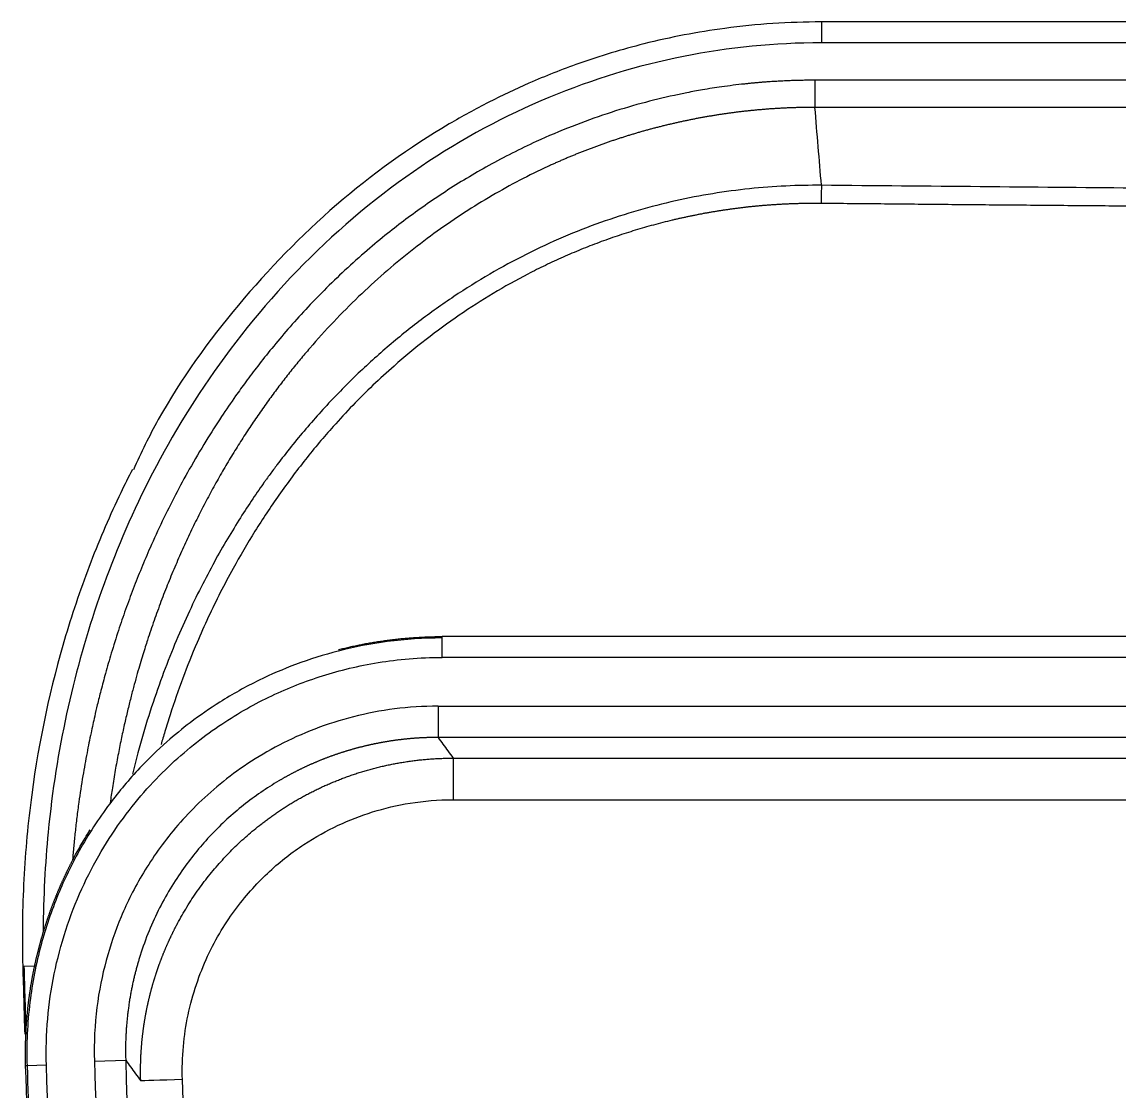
# Model space of a CAD drawing. Header units: millimetres. Extents: x 1301 to 1721, y -207 to 90.
# Drawn here: x 1563.87 to 1581.36, y 25.5 to 42.55 of the extents above; entities that cross this region are included whole.
import ezdxf

# ---------------------------------------------------------------- set-up
doc = ezdxf.new("R2010")
doc.units = ezdxf.units.MM

msp = doc.modelspace()

# ---------------------------------------------------------------- linework, layer by layer
at = {"extrusion": (-6.12323e-17, -1.38778e-14, -1)}
for p, q in [((1576.614, 42.55), (1576.614, 42.216)), ((1590.295, 42.55), (1576.614, 42.55)), ((1590.295, 42.216), (1576.614, 42.216)), ((1576.512, 41.62), (1576.512, 41.187)), ((1590.208, 41.62), (1576.512, 41.62)), ((1590.191, 41.187), (1576.512, 41.187)), ((1570.568, 32.414), (1570.568, 32.747)), ((1594.891, 32.747), (1570.568, 32.747)), ((1689.129, 32.414), (1570.568, 32.414)), ((1570.504, 31.636), (1689.193, 31.636)), ((1570.504, 31.636), (1570.504, 31.138)), ((1689.193, 31.138), (1570.504, 31.138)), ((1563.883, 27.489), (1563.901, 27.489)), ((1563.901, 27.489), (1564.082, 27.494)), ((1563.951, 25.901), (1563.928, 25.9)), ((1564.261, 25.91), (1563.951, 25.901)), ((1565.026, 25.975), (1565.524, 25.991))]:
    msp.add_line(p, q, dxfattribs=at)
for centre, major_axis, ratio, start_param, end_param in [((1576.615, 39.655), (0.003, 0.333), 0.016279, 0.523675, 1.572538), ((1570.745, 30.144), (0, -0.667), 0.000581, 3.228859, 4.711718), ((1566.429, 25.681), (0.666, 0.021), 0.000282, 1.571662, 3.080506)]:
    msp.add_ellipse(centre, major_axis=major_axis, ratio=ratio, start_param=start_param, end_param=end_param)
for points, knots in [([(1576.614, 42.55), (1576.096, 42.549), (1575.148, 42.486), (1573.854, 42.238), (1572.815, 41.924), (1571.994, 41.599), (1571.306, 41.273), (1570.243, 40.688), (1568.835, 39.677), (1567.285, 38.07), (1566.228, 36.613), (1565.768, 35.679), (1565.646, 35.406)], [0, 0, 0, 0, 0.111785, 0.207025, 0.285616, 0.34757, 0.398983, 0.451016, 0.611473, 0.773366, 0.935194, 1, 1, 1, 1]), ([(1576.614, 42.216), (1575.873, 42.216), (1574.412, 42.074), (1572.248, 41.416), (1570.216, 40.329), (1568.3, 38.741), (1566.774, 36.853), (1565.725, 34.995), (1565.028, 33.259), (1564.554, 31.54), (1564.277, 29.828), (1564.211, 28.599), (1564.208, 28.049)], [0, 0, 0, 0, 0.102541, 0.205082, 0.307623, 0.410164, 0.512705, 0.615247, 0.717788, 0.820329, 0.92287, 1, 1, 1, 1]), ([(1576.512, 41.62), (1576.501, 41.62), (1576.48, 41.62), (1576.448, 41.619), (1576.414, 41.619), (1576.379, 41.619), (1576.342, 41.618), (1576.305, 41.618), (1576.265, 41.617), (1576.225, 41.616), (1576.183, 41.615), (1576.139, 41.613), (1576.094, 41.611), (1576.048, 41.61), (1576, 41.607), (1575.951, 41.605), (1575.901, 41.602), (1575.849, 41.599), (1575.796, 41.596), (1575.742, 41.592), (1575.686, 41.588), (1575.629, 41.583), (1575.57, 41.578), (1575.51, 41.572), (1575.449, 41.566), (1575.287, 41.549), (1575.043, 41.519), (1574.737, 41.471), (1574.486, 41.424), (1574.159, 41.356), (1573.733, 41.252), (1573.188, 41.088), (1572.629, 40.886), (1572.125, 40.672), (1571.684, 40.46), (1571.314, 40.263), (1570.96, 40.058), (1570.621, 39.846), (1570.299, 39.628), (1569.992, 39.405), (1569.683, 39.166), (1569.358, 38.896), (1569.02, 38.594), (1568.593, 38.181), (1568.204, 37.764), (1567.859, 37.354), (1567.636, 37.073), (1567.445, 36.82), (1567.252, 36.551), (1567.038, 36.238), (1566.791, 35.85), (1566.545, 35.433), (1566.314, 35.006), (1566.106, 34.589), (1565.926, 34.199), (1565.773, 33.838), (1565.643, 33.509), (1565.521, 33.178), (1565.404, 32.835), (1565.298, 32.496), (1565.205, 32.175), (1565.132, 31.901), (1565.075, 31.672), (1565.023, 31.448), (1564.967, 31.194), (1564.903, 30.877), (1564.837, 30.508), (1564.784, 30.164), (1564.745, 29.865), (1564.718, 29.631), (1564.696, 29.405), (1564.683, 29.256), (1564.677, 29.182), (1564.677, 29.181)], [0, 0, 0, 0, 0.001641, 0.003356, 0.005144, 0.007006, 0.008941, 0.01095, 0.013032, 0.015188, 0.017418, 0.019721, 0.022097, 0.024548, 0.027072, 0.029669, 0.03234, 0.035085, 0.037904, 0.040796, 0.043762, 0.046801, 0.049914, 0.053101, 0.056362, 0.059696, 0.078967, 0.095383, 0.10894, 0.119638, 0.148431, 0.178557, 0.21002, 0.242818, 0.265556, 0.287766, 0.30945, 0.330608, 0.351237, 0.371337, 0.390882, 0.413236, 0.438401, 0.462892, 0.507714, 0.528957, 0.547979, 0.564783, 0.579369, 0.600519, 0.624943, 0.652638, 0.677351, 0.702057, 0.726757, 0.745584, 0.764337, 0.783017, 0.801621, 0.821874, 0.839528, 0.854584, 0.867044, 0.876907, 0.891291, 0.908398, 0.928231, 0.950788, 0.963715, 0.976195, 0.988227, 0.99981, 1, 1, 1, 1]), ([(1576.512, 41.187), (1576.502, 41.187), (1576.482, 41.187), (1576.453, 41.186), (1576.423, 41.186), (1576.394, 41.186), (1576.364, 41.186), (1576.335, 41.185), (1576.306, 41.185), (1576.276, 41.184), (1576.246, 41.183), (1576.217, 41.182), (1576.187, 41.182), (1576.158, 41.181), (1576.128, 41.18), (1576.099, 41.178), (1576.069, 41.177), (1576.04, 41.176), (1576.01, 41.174), (1575.981, 41.173), (1575.951, 41.171), (1575.921, 41.17), (1575.892, 41.168), (1575.862, 41.166), (1575.833, 41.164), (1575.803, 41.162), (1575.773, 41.16), (1575.744, 41.158), (1575.714, 41.155), (1575.685, 41.153), (1575.655, 41.15), (1575.625, 41.148), (1575.596, 41.145), (1575.566, 41.142), (1575.536, 41.139), (1575.507, 41.137), (1575.477, 41.133), (1575.447, 41.13), (1575.418, 41.127), (1575.388, 41.124), (1575.358, 41.12), (1575.329, 41.117), (1575.299, 41.113), (1575.27, 41.11), (1575.24, 41.106), (1575.21, 41.102), (1575.181, 41.098), (1575.151, 41.094), (1575.121, 41.09), (1575.092, 41.086), (1575.062, 41.082), (1575.033, 41.077), (1575.003, 41.073), (1574.973, 41.068), (1574.944, 41.064), (1574.914, 41.059), (1574.884, 41.054), (1574.855, 41.049), (1574.825, 41.044), (1574.796, 41.039), (1574.766, 41.034), (1574.737, 41.029), (1574.707, 41.023), (1574.677, 41.018), (1574.648, 41.012), (1574.618, 41.007), (1574.589, 41.001), (1574.559, 40.995), (1574.53, 40.989), (1574.5, 40.983), (1574.471, 40.977), (1574.441, 40.971), (1574.412, 40.965), (1574.382, 40.958), (1574.353, 40.952), (1574.323, 40.945), (1574.294, 40.939), (1574.265, 40.932), (1574.235, 40.925), (1574.206, 40.918), (1574.176, 40.912), (1574.147, 40.904), (1574.118, 40.897), (1574.088, 40.89), (1574.059, 40.883), (1574.03, 40.875), (1574, 40.868), (1573.971, 40.86), (1573.942, 40.853), (1573.912, 40.845), (1573.883, 40.837), (1573.854, 40.829), (1573.825, 40.821), (1573.796, 40.813), (1573.766, 40.805), (1573.737, 40.796), (1573.708, 40.788), (1573.679, 40.779), (1573.65, 40.771), (1573.621, 40.762), (1573.592, 40.753), (1573.563, 40.744), (1573.534, 40.736), (1573.505, 40.727), (1573.476, 40.717), (1573.447, 40.708), (1573.418, 40.699), (1573.389, 40.69), (1573.36, 40.68), (1573.331, 40.671), (1573.302, 40.661), (1573.273, 40.651), (1573.244, 40.641), (1573.216, 40.631), (1573.187, 40.621), (1573.158, 40.611), (1573.129, 40.601), (1573.101, 40.591), (1573.072, 40.581), (1573.043, 40.57), (1573.015, 40.56), (1572.986, 40.549), (1572.958, 40.538), (1572.929, 40.528), (1572.9, 40.517), (1572.872, 40.506), (1572.843, 40.495), (1572.815, 40.484), (1572.787, 40.472), (1572.758, 40.461), (1572.73, 40.45), (1572.702, 40.438), (1572.673, 40.427), (1572.645, 40.415), (1572.617, 40.403), (1572.589, 40.391), (1572.56, 40.38), (1572.532, 40.368), (1572.504, 40.356), (1572.476, 40.343), (1572.448, 40.331), (1572.42, 40.319), (1572.392, 40.306), (1572.364, 40.294), (1572.336, 40.281), (1572.308, 40.269), (1572.28, 40.256), (1572.111, 40.178), (1571.802, 40.026), (1571.359, 39.781), (1570.92, 39.51), (1570.486, 39.214), (1570.058, 38.891), (1569.64, 38.543), (1569.232, 38.169), (1568.836, 37.77), (1568.53, 37.432), (1568.305, 37.166), (1568.154, 36.98), (1568.004, 36.787), (1567.853, 36.587), (1567.704, 36.379), (1567.555, 36.164), (1567.408, 35.941), (1567.263, 35.711), (1567.119, 35.473), (1566.978, 35.227), (1566.84, 34.974), (1566.704, 34.714), (1566.572, 34.446), (1566.444, 34.171), (1566.32, 33.889), (1566.2, 33.6), (1566.085, 33.304), (1565.975, 33.001), (1565.893, 32.759), (1565.835, 32.577), (1565.796, 32.451), (1565.753, 32.309), (1565.707, 32.152), (1565.659, 31.979), (1565.61, 31.79), (1565.559, 31.586), (1565.507, 31.366), (1565.456, 31.13), (1565.405, 30.878), (1565.356, 30.611), (1565.313, 30.349), (1565.288, 30.175), (1565.277, 30.096)], [0, 0, 0, 0, 0.001708, 0.003416, 0.005124, 0.006834, 0.008544, 0.010255, 0.011966, 0.013678, 0.015391, 0.017104, 0.018819, 0.020533, 0.022248, 0.023964, 0.025681, 0.027398, 0.029116, 0.030835, 0.032554, 0.034273, 0.035994, 0.037715, 0.039436, 0.041158, 0.042881, 0.044605, 0.046329, 0.048053, 0.049779, 0.051505, 0.053231, 0.054958, 0.056686, 0.058414, 0.060143, 0.061873, 0.063603, 0.065333, 0.067064, 0.068796, 0.070529, 0.072262, 0.073995, 0.075729, 0.077464, 0.079199, 0.080935, 0.082672, 0.084409, 0.086146, 0.087884, 0.089623, 0.091362, 0.093102, 0.094842, 0.096583, 0.098324, 0.100066, 0.101809, 0.103552, 0.105295, 0.107039, 0.108784, 0.110529, 0.112275, 0.114021, 0.115768, 0.117515, 0.119262, 0.121011, 0.122759, 0.124509, 0.126258, 0.128008, 0.129759, 0.13151, 0.133262, 0.135014, 0.136767, 0.13852, 0.140274, 0.142028, 0.143782, 0.145537, 0.147293, 0.149049, 0.150805, 0.152562, 0.154319, 0.156077, 0.157835, 0.159594, 0.161353, 0.163113, 0.164873, 0.166633, 0.168394, 0.170155, 0.171917, 0.173679, 0.175442, 0.177205, 0.178968, 0.180732, 0.182496, 0.184261, 0.186026, 0.187792, 0.189557, 0.191324, 0.19309, 0.194857, 0.196625, 0.198393, 0.200161, 0.201929, 0.203698, 0.205468, 0.207237, 0.209007, 0.210778, 0.212548, 0.214319, 0.216091, 0.217863, 0.219635, 0.221407, 0.22318, 0.224953, 0.226727, 0.228501, 0.230275, 0.23205, 0.233824, 0.2356, 0.237375, 0.239151, 0.240927, 0.242703, 0.24448, 0.246257, 0.248035, 0.249812, 0.25159, 0.253368, 0.255147, 0.283958, 0.313334, 0.343273, 0.37377, 0.404816, 0.436401, 0.468513, 0.501137, 0.53426, 0.547824, 0.561714, 0.575929, 0.590467, 0.605327, 0.620506, 0.636001, 0.65181, 0.667928, 0.684354, 0.701083, 0.71811, 0.735431, 0.753042, 0.770937, 0.789111, 0.807558, 0.826273, 0.845248, 0.851958, 0.859603, 0.868179, 0.87768, 0.888099, 0.899431, 0.911666, 0.924796, 0.938811, 0.9537, 0.96945, 0.986047, 1, 1, 1, 1]), ([(1576.615, 39.944), (1576.428, 39.945), (1576.049, 39.938), (1575.47, 39.895), (1575.078, 39.842), (1574.684, 39.778), (1574.486, 39.74), (1574.089, 39.651), (1573.692, 39.548), (1573.094, 39.356), (1572.697, 39.201), (1572.302, 39.032), (1572.105, 38.941), (1571.714, 38.744), (1571.326, 38.534), (1570.944, 38.296), (1570.568, 38.044), (1570.381, 37.911), (1570.015, 37.632), (1569.654, 37.339), (1569.132, 36.859), (1568.799, 36.513), (1568.474, 36.154), (1568.316, 35.968), (1568.085, 35.681), (1567.972, 35.535), (1567.843, 35.36), (1567.779, 35.272), (1567.747, 35.228), (1567.731, 35.206), (1567.723, 35.194), (1567.719, 35.189), (1567.717, 35.186), (1567.716, 35.185), (1567.716, 35.184), (1567.716, 35.184), (1567.715, 35.183), (1567.715, 35.183), (1567.715, 35.183), (1567.715, 35.183), (1567.654, 35.097), (1567.591, 35.005), (1567.461, 34.811), (1567.395, 34.709), (1567.192, 34.386), (1567.052, 34.149), (1566.84, 33.758), (1566.769, 33.622), (1566.627, 33.338), (1566.556, 33.19), (1566.416, 32.882), (1566.347, 32.722), (1566.211, 32.39), (1566.144, 32.217), (1566.015, 31.86), (1565.952, 31.675), (1565.83, 31.292), (1565.772, 31.095), (1565.687, 30.779), (1565.658, 30.666), (1565.63, 30.551)], [0, 0, 0, 0, 0.03767, 0.075341, 0.113011, 0.113011, 0.150682, 0.150682, 0.188352, 0.226023, 0.263693, 0.263693, 0.301364, 0.301364, 0.339034, 0.376705, 0.376705, 0.414375, 0.414375, 0.452046, 0.489716, 0.527386, 0.527386, 0.565057, 0.565057, 0.583892, 0.59331, 0.598019, 0.600373, 0.60155, 0.602139, 0.602433, 0.60258, 0.602654, 0.602691, 0.602709, 0.602718, 0.602723, 0.602723, 0.602727, 0.602727, 0.640398, 0.640398, 0.678068, 0.678068, 0.753409, 0.753409, 0.79108, 0.79108, 0.82875, 0.82875, 0.866421, 0.866421, 0.904091, 0.904091, 0.941761, 0.941761, 0.979432, 0.979432, 1, 1, 1, 1]), ([(1590.165, 39.833), (1588.859, 39.842), (1586.072, 39.862), (1581.651, 39.898), (1578.335, 39.928), (1576.615, 39.944)], [0, 0, 0, 0, 0.318609, 0.659304, 1, 1, 1, 1]), ([(1576.61, 39.654), (1576.6, 39.655), (1576.581, 39.655), (1576.553, 39.655), (1576.524, 39.655), (1576.496, 39.655), (1576.468, 39.655), (1576.439, 39.655), (1576.411, 39.654), (1576.383, 39.654), (1576.354, 39.654), (1576.326, 39.653), (1576.298, 39.653), (1576.27, 39.652), (1576.241, 39.651), (1576.213, 39.65), (1576.185, 39.649), (1576.157, 39.648), (1576.128, 39.647), (1576.1, 39.646), (1576.072, 39.645), (1576.044, 39.644), (1576.016, 39.642), (1575.987, 39.641), (1575.959, 39.639), (1575.931, 39.638), (1575.903, 39.636), (1575.875, 39.634), (1575.847, 39.632), (1575.819, 39.63), (1575.791, 39.628), (1575.762, 39.626), (1575.734, 39.624), (1575.706, 39.622), (1575.678, 39.619), (1575.65, 39.617), (1575.622, 39.614), (1575.594, 39.612), (1575.566, 39.609), (1575.538, 39.606), (1575.51, 39.604), (1575.482, 39.601), (1575.454, 39.598), (1575.426, 39.595), (1575.398, 39.591), (1575.37, 39.588), (1575.342, 39.585), (1575.314, 39.582), (1575.287, 39.578), (1575.259, 39.574), (1575.231, 39.571), (1575.203, 39.567), (1575.175, 39.563), (1575.147, 39.559), (1575.119, 39.555), (1575.091, 39.551), (1575.064, 39.547), (1575.036, 39.543), (1575.008, 39.539), (1574.98, 39.534), (1574.952, 39.53), (1574.925, 39.525), (1574.897, 39.521), (1574.869, 39.516), (1574.841, 39.511), (1574.814, 39.507), (1574.786, 39.502), (1574.758, 39.497), (1574.73, 39.492), (1574.703, 39.486), (1574.675, 39.481), (1574.647, 39.476), (1574.62, 39.47), (1574.592, 39.465), (1574.564, 39.459), (1574.537, 39.454), (1574.509, 39.448), (1574.481, 39.442), (1574.454, 39.436), (1574.426, 39.43), (1574.399, 39.424), (1574.371, 39.418), (1574.343, 39.412), (1574.316, 39.406), (1574.288, 39.399), (1574.261, 39.393), (1574.144, 39.365), (1573.938, 39.312), (1573.646, 39.228), (1573.356, 39.135), (1573.068, 39.033), (1572.78, 38.92), (1572.495, 38.799), (1572.213, 38.669), (1571.838, 38.481), (1571.376, 38.223), (1570.834, 37.875), (1570.306, 37.489), (1569.851, 37.111), (1569.464, 36.757), (1569.141, 36.436), (1568.857, 36.129), (1568.607, 35.84), (1568.387, 35.571), (1568.173, 35.292), (1567.9, 34.914), (1567.579, 34.431), (1567.273, 33.909), (1567.03, 33.449), (1566.838, 33.055), (1566.636, 32.6), (1566.43, 32.083), (1566.264, 31.607), (1566.154, 31.253), (1566.107, 31.093), (1566.087, 31.025)], [0, 0, 0, 0, 0.00194, 0.003878, 0.005816, 0.007754, 0.00969, 0.011626, 0.013562, 0.015496, 0.017431, 0.019364, 0.021297, 0.023229, 0.025161, 0.027092, 0.029023, 0.030953, 0.032883, 0.034812, 0.03674, 0.038669, 0.040597, 0.042524, 0.044451, 0.046378, 0.048304, 0.05023, 0.052155, 0.054081, 0.056006, 0.05793, 0.059855, 0.061779, 0.063703, 0.065626, 0.06755, 0.069473, 0.071396, 0.073319, 0.075242, 0.077165, 0.079087, 0.08101, 0.082932, 0.084854, 0.086776, 0.088699, 0.090621, 0.092543, 0.094465, 0.096388, 0.09831, 0.100232, 0.102155, 0.104077, 0.106, 0.107923, 0.109846, 0.111769, 0.113692, 0.115616, 0.117539, 0.119463, 0.121388, 0.123312, 0.125237, 0.127162, 0.129087, 0.131013, 0.132939, 0.134865, 0.136792, 0.138719, 0.140646, 0.142574, 0.144502, 0.146431, 0.14836, 0.15029, 0.15222, 0.154151, 0.156082, 0.158014, 0.159947, 0.16188, 0.163813, 0.184574, 0.205343, 0.226139, 0.246981, 0.268152, 0.289338, 0.310557, 0.33183, 0.375241, 0.418946, 0.463849, 0.509148, 0.540197, 0.571281, 0.602447, 0.625912, 0.649639, 0.673648, 0.697958, 0.745276, 0.792339, 0.82201, 0.85192, 0.882102, 0.923905, 0.966016, 0.98538, 1, 1, 1, 1]), ([(1590.161, 39.543), (1590.095, 39.543), (1589.868, 39.545), (1589.483, 39.548), (1589.006, 39.551), (1588.529, 39.555), (1588.052, 39.558), (1587.575, 39.562), (1587.098, 39.565), (1586.621, 39.569), (1586.144, 39.573), (1585.667, 39.576), (1585.19, 39.58), (1584.713, 39.584), (1584.236, 39.588), (1583.759, 39.592), (1583.282, 39.595), (1582.805, 39.599), (1582.329, 39.603), (1581.852, 39.607), (1581.375, 39.612), (1580.898, 39.616), (1580.422, 39.62), (1579.945, 39.624), (1579.469, 39.628), (1578.992, 39.632), (1578.515, 39.637), (1578.039, 39.641), (1577.562, 39.646), (1577.086, 39.65), (1576.768, 39.653), (1576.61, 39.654)], [0, 0, 0, 0, 0.014822, 0.050033, 0.085243, 0.120451, 0.155657, 0.190861, 0.226063, 0.261263, 0.296461, 0.331658, 0.366852, 0.402044, 0.437235, 0.472423, 0.50761, 0.542794, 0.577976, 0.613157, 0.648335, 0.683511, 0.718685, 0.753857, 0.789027, 0.824194, 0.85936, 0.894523, 0.929684, 0.964843, 1, 1, 1, 1]), ([(1565.63, 35.412), (1565.567, 35.29), (1565.506, 35.166), (1565.275, 34.684), (1565.115, 34.315), (1564.821, 33.553), (1564.687, 33.161), (1564.327, 31.952), (1564.143, 31.105), (1563.996, 30.003), (1563.971, 29.78), (1563.93, 29.332), (1563.913, 29.105), (1563.877, 28.421), (1563.87, 27.957), (1563.883, 27.489)], [0, 0, 0, 0, 0.05523, 0.05523, 0.212691, 0.212691, 0.370153, 0.370153, 0.685077, 0.685077, 0.763807, 0.763807, 0.842538, 0.842538, 1, 1, 1, 1]), ([(1570.568, 32.724), (1570.274, 32.724), (1569.719, 32.688), (1568.936, 32.536), (1568.253, 32.321), (1567.62, 32.048), (1567.059, 31.735), (1566.574, 31.398), (1566.147, 31.048), (1565.708, 30.623), (1565.226, 30.05), (1564.787, 29.374), (1564.423, 28.617), (1564.149, 27.81), (1563.971, 26.89), (1563.941, 26.242), (1563.951, 25.901)], [0, 0, 0, 0, 0.082637, 0.157643, 0.224996, 0.284715, 0.352441, 0.406586, 0.451799, 0.508486, 0.579041, 0.663465, 0.735904, 0.816144, 0.904213, 1, 1, 1, 1]), ([(1568.916, 32.538), (1568.917, 32.538), (1568.931, 32.542), (1568.958, 32.549), (1568.998, 32.559), (1569.039, 32.568), (1569.08, 32.578), (1569.12, 32.587), (1569.162, 32.596), (1569.203, 32.605), (1569.244, 32.613), (1569.286, 32.622), (1569.328, 32.63), (1569.37, 32.638), (1569.412, 32.645), (1569.455, 32.652), (1569.498, 32.66), (1569.54, 32.666), (1569.584, 32.673), (1569.627, 32.679), (1569.67, 32.685), (1569.714, 32.691), (1569.757, 32.697), (1569.801, 32.702), (1569.845, 32.707), (1569.889, 32.711), (1569.934, 32.716), (1569.978, 32.72), (1570.023, 32.724), (1570.068, 32.727), (1570.113, 32.731), (1570.158, 32.733), (1570.203, 32.736), (1570.248, 32.738), (1570.293, 32.74), (1570.339, 32.742), (1570.384, 32.744), (1570.43, 32.745), (1570.476, 32.746), (1570.522, 32.746), (1570.552, 32.746), (1570.568, 32.746)], [0, 0, 0, 0, 0.001359, 0.0261, 0.050937, 0.075871, 0.100901, 0.126024, 0.151241, 0.176549, 0.201948, 0.227437, 0.253014, 0.278678, 0.304429, 0.330264, 0.356183, 0.382184, 0.408266, 0.434429, 0.46067, 0.486988, 0.513382, 0.539852, 0.566394, 0.593009, 0.619695, 0.646451, 0.673275, 0.700166, 0.727123, 0.754143, 0.781227, 0.808373, 0.835578, 0.862843, 0.890165, 0.917543, 0.944976, 0.972462, 1, 1, 1, 1]), ([(1570.504, 31.138), (1570.497, 31.138), (1570.483, 31.138), (1570.462, 31.138), (1570.441, 31.138), (1570.42, 31.137), (1570.399, 31.137), (1570.378, 31.136), (1570.357, 31.136), (1570.336, 31.135), (1570.315, 31.134), (1570.294, 31.134), (1570.273, 31.133), (1570.252, 31.132), (1570.231, 31.131), (1570.21, 31.129), (1570.189, 31.128), (1570.168, 31.127), (1570.147, 31.125), (1570.126, 31.124), (1570.105, 31.122), (1570.084, 31.121), (1570.063, 31.119), (1570.043, 31.117), (1570.022, 31.115), (1570.001, 31.113), (1569.98, 31.111), (1569.959, 31.109), (1569.939, 31.106), (1569.918, 31.104), (1569.897, 31.101), (1569.876, 31.099), (1569.856, 31.096), (1569.835, 31.093), (1569.814, 31.091), (1569.794, 31.088), (1569.773, 31.085), (1569.753, 31.082), (1569.732, 31.078), (1569.712, 31.075), (1569.691, 31.072), (1569.671, 31.068), (1569.65, 31.065), (1569.63, 31.061), (1569.609, 31.058), (1569.589, 31.054), (1569.569, 31.05), (1569.548, 31.046), (1569.528, 31.042), (1569.508, 31.038), (1569.487, 31.034), (1569.467, 31.03), (1569.447, 31.025), (1569.427, 31.021), (1569.407, 31.017), (1569.387, 31.012), (1569.367, 31.007), (1569.347, 31.003), (1569.327, 30.998), (1569.307, 30.993), (1569.287, 30.988), (1569.267, 30.983), (1569.247, 30.978), (1569.228, 30.973), (1569.208, 30.968), (1569.188, 30.962), (1569.169, 30.957), (1569.149, 30.951), (1569.129, 30.946), (1569.11, 30.94), (1569.09, 30.934), (1569.071, 30.929), (1569.052, 30.923), (1569.032, 30.917), (1569.013, 30.911), (1568.994, 30.905), (1568.974, 30.899), (1568.955, 30.893), (1568.936, 30.886), (1568.917, 30.88), (1568.898, 30.873), (1568.879, 30.867), (1568.86, 30.86), (1568.841, 30.854), (1568.822, 30.847), (1568.803, 30.84), (1568.785, 30.834), (1568.766, 30.827), (1568.747, 30.82), (1568.729, 30.813), (1568.71, 30.806), (1568.692, 30.798), (1568.673, 30.791), (1568.655, 30.784), (1568.637, 30.777), (1568.618, 30.769), (1568.6, 30.762), (1568.582, 30.754), (1568.564, 30.746), (1568.546, 30.739), (1568.528, 30.731), (1568.51, 30.723), (1568.492, 30.715), (1568.474, 30.708), (1568.456, 30.7), (1568.438, 30.692), (1568.421, 30.684), (1568.403, 30.675), (1568.386, 30.667), (1568.368, 30.659), (1568.351, 30.651), (1568.333, 30.642), (1568.316, 30.634), (1568.299, 30.625), (1568.281, 30.617), (1568.264, 30.608), (1568.247, 30.6), (1568.23, 30.591), (1568.213, 30.582), (1568.196, 30.574), (1568.179, 30.565), (1568.163, 30.556), (1568.146, 30.547), (1568.129, 30.538), (1568.113, 30.529), (1568.096, 30.52), (1568.08, 30.511), (1568.063, 30.502), (1568.047, 30.492), (1568.031, 30.483), (1568.014, 30.474), (1567.998, 30.464), (1567.982, 30.455), (1567.874, 30.391), (1567.676, 30.265), (1567.399, 30.06), (1567.135, 29.835), (1566.887, 29.59), (1566.656, 29.329), (1566.436, 29.041), (1566.228, 28.725), (1566.037, 28.375), (1565.871, 28.004), (1565.777, 27.735), (1565.731, 27.583), (1565.723, 27.554), (1565.714, 27.524), (1565.706, 27.494), (1565.697, 27.464), (1565.689, 27.433), (1565.681, 27.402), (1565.673, 27.371), (1565.665, 27.34), (1565.658, 27.308), (1565.65, 27.276), (1565.643, 27.243), (1565.635, 27.211), (1565.628, 27.178), (1565.622, 27.144), (1565.615, 27.111), (1565.608, 27.077), (1565.602, 27.043), (1565.596, 27.008), (1565.59, 26.974), (1565.584, 26.939), (1565.579, 26.904), (1565.574, 26.868), (1565.569, 26.832), (1565.564, 26.796), (1565.559, 26.76), (1565.555, 26.724), (1565.551, 26.687), (1565.547, 26.65), (1565.543, 26.613), (1565.54, 26.575), (1565.537, 26.538), (1565.534, 26.5), (1565.532, 26.462), (1565.529, 26.424), (1565.528, 26.385), (1565.526, 26.347), (1565.524, 26.308), (1565.523, 26.269), (1565.523, 26.229), (1565.522, 26.19), (1565.522, 26.151), (1565.522, 26.111), (1565.523, 26.071), (1565.523, 26.031), (1565.524, 26.004), (1565.524, 25.991)], [0, 0, 0, 0, 0.00263, 0.005259, 0.007889, 0.010518, 0.013147, 0.015776, 0.018404, 0.021032, 0.02366, 0.026287, 0.028914, 0.03154, 0.034166, 0.036791, 0.039416, 0.04204, 0.044663, 0.047286, 0.049908, 0.052529, 0.055149, 0.057769, 0.060387, 0.063005, 0.065622, 0.068238, 0.070853, 0.073466, 0.076079, 0.07869, 0.081301, 0.08391, 0.086518, 0.089124, 0.09173, 0.094334, 0.096936, 0.099538, 0.102138, 0.104736, 0.107333, 0.109928, 0.112522, 0.115114, 0.117704, 0.120293, 0.12288, 0.125465, 0.128049, 0.130631, 0.133211, 0.135789, 0.138365, 0.140939, 0.143511, 0.146081, 0.148649, 0.151215, 0.153779, 0.15634, 0.1589, 0.161457, 0.164012, 0.166565, 0.169115, 0.171663, 0.174209, 0.176752, 0.179293, 0.181831, 0.184367, 0.1869, 0.18943, 0.191958, 0.194484, 0.197006, 0.199526, 0.202044, 0.204558, 0.20707, 0.209579, 0.212084, 0.214587, 0.217088, 0.219585, 0.222079, 0.22457, 0.227058, 0.229543, 0.232025, 0.234504, 0.236979, 0.239452, 0.241921, 0.244387, 0.246849, 0.249309, 0.251764, 0.254217, 0.256666, 0.259112, 0.261554, 0.263993, 0.266428, 0.26886, 0.271288, 0.273713, 0.276134, 0.278551, 0.280964, 0.283374, 0.285781, 0.288183, 0.290582, 0.292976, 0.295367, 0.297754, 0.300138, 0.302517, 0.304892, 0.307264, 0.309631, 0.311995, 0.314354, 0.316709, 0.319061, 0.321408, 0.323751, 0.326089, 0.328424, 0.330755, 0.333081, 0.375776, 0.418863, 0.462246, 0.505826, 0.549502, 0.593168, 0.641647, 0.691471, 0.742441, 0.794333, 0.798133, 0.801968, 0.805836, 0.809737, 0.813672, 0.81764, 0.821641, 0.825674, 0.829739, 0.833837, 0.837966, 0.842126, 0.846318, 0.850541, 0.854794, 0.859077, 0.863391, 0.867734, 0.872106, 0.876508, 0.880938, 0.885397, 0.889884, 0.894398, 0.89894, 0.903509, 0.908105, 0.912727, 0.917375, 0.922049, 0.926748, 0.931472, 0.93622, 0.940992, 0.945789, 0.950608, 0.955451, 0.960316, 0.965203, 0.970112, 0.975042, 0.979994, 0.984966, 0.989958, 0.994969, 1, 1, 1, 1]), ([(1565.764, 25.66), (1565.763, 25.667), (1565.763, 25.681), (1565.762, 25.701), (1565.762, 25.721), (1565.762, 25.741), (1565.761, 25.761), (1565.761, 25.781), (1565.761, 25.801), (1565.761, 25.821), (1565.761, 25.841), (1565.761, 25.861), (1565.762, 25.881), (1565.762, 25.901), (1565.762, 25.921), (1565.763, 25.941), (1565.763, 25.961), (1565.764, 25.981), (1565.765, 26), (1565.765, 26.02), (1565.766, 26.04), (1565.767, 26.06), (1565.768, 26.079), (1565.769, 26.099), (1565.77, 26.119), (1565.772, 26.138), (1565.773, 26.158), (1565.774, 26.178), (1565.776, 26.197), (1565.777, 26.217), (1565.779, 26.236), (1565.781, 26.256), (1565.782, 26.275), (1565.784, 26.294), (1565.786, 26.314), (1565.788, 26.333), (1565.79, 26.352), (1565.792, 26.371), (1565.794, 26.391), (1565.797, 26.41), (1565.799, 26.429), (1565.801, 26.448), (1565.804, 26.467), (1565.806, 26.486), (1565.809, 26.505), (1565.812, 26.524), (1565.814, 26.543), (1565.817, 26.562), (1565.82, 26.58), (1565.823, 26.599), (1565.826, 26.618), (1565.829, 26.637), (1565.832, 26.655), (1565.835, 26.674), (1565.839, 26.692), (1565.842, 26.711), (1565.845, 26.729), (1565.849, 26.748), (1565.852, 26.766), (1565.856, 26.784), (1565.859, 26.803), (1565.863, 26.821), (1565.867, 26.839), (1565.871, 26.857), (1565.875, 26.875), (1565.878, 26.893), (1565.882, 26.911), (1565.887, 26.929), (1565.891, 26.947), (1565.895, 26.965), (1565.899, 26.982), (1565.903, 27), (1565.908, 27.018), (1565.912, 27.035), (1565.916, 27.053), (1565.921, 27.07), (1565.925, 27.088), (1565.93, 27.105), (1565.935, 27.123), (1565.939, 27.14), (1565.944, 27.157), (1565.949, 27.174), (1565.954, 27.191), (1565.959, 27.208), (1565.964, 27.225), (1565.969, 27.242), (1565.974, 27.259), (1565.979, 27.276), (1565.984, 27.293), (1565.989, 27.309), (1565.994, 27.326), (1566, 27.343), (1566.005, 27.359), (1566.01, 27.376), (1566.016, 27.392), (1566.021, 27.408), (1566.027, 27.425), (1566.032, 27.441), (1566.038, 27.457), (1566.043, 27.473), (1566.049, 27.489), (1566.055, 27.505), (1566.06, 27.521), (1566.066, 27.537), (1566.072, 27.553), (1566.078, 27.568), (1566.084, 27.584), (1566.09, 27.6), (1566.096, 27.615), (1566.102, 27.631), (1566.108, 27.646), (1566.114, 27.661), (1566.12, 27.677), (1566.126, 27.692), (1566.132, 27.707), (1566.138, 27.722), (1566.144, 27.737), (1566.151, 27.752), (1566.157, 27.767), (1566.163, 27.782), (1566.17, 27.796), (1566.176, 27.811), (1566.182, 27.826), (1566.189, 27.84), (1566.195, 27.855), (1566.202, 27.869), (1566.208, 27.884), (1566.215, 27.898), (1566.221, 27.912), (1566.228, 27.926), (1566.234, 27.941), (1566.241, 27.955), (1566.248, 27.969), (1566.254, 27.982), (1566.261, 27.996), (1566.268, 28.01), (1566.274, 28.024), (1566.281, 28.037), (1566.288, 28.051), (1566.295, 28.064), (1566.301, 28.078), (1566.308, 28.091), (1566.315, 28.105), (1566.322, 28.118), (1566.329, 28.131), (1566.336, 28.144), (1566.342, 28.157), (1566.395, 28.255), (1566.497, 28.435), (1566.663, 28.688), (1566.844, 28.929), (1567.037, 29.157), (1567.242, 29.372), (1567.457, 29.572), (1567.616, 29.704), (1567.711, 29.778), (1567.74, 29.799), (1567.768, 29.821), (1567.797, 29.842), (1567.827, 29.864), (1567.856, 29.885), (1567.886, 29.906), (1567.915, 29.926), (1567.946, 29.947), (1567.976, 29.967), (1568.007, 29.988), (1568.037, 30.008), (1568.068, 30.028), (1568.1, 30.048), (1568.131, 30.067), (1568.163, 30.087), (1568.195, 30.106), (1568.227, 30.125), (1568.26, 30.144), (1568.292, 30.162), (1568.325, 30.181), (1568.358, 30.199), (1568.392, 30.217), (1568.425, 30.235), (1568.459, 30.252), (1568.493, 30.27), (1568.527, 30.287), (1568.561, 30.304), (1568.596, 30.32), (1568.63, 30.337), (1568.665, 30.353), (1568.7, 30.369), (1568.736, 30.385), (1568.771, 30.4), (1568.807, 30.415), (1568.843, 30.43), (1568.879, 30.445), (1568.915, 30.459), (1568.951, 30.474), (1568.988, 30.488), (1569.025, 30.501), (1569.062, 30.515), (1569.099, 30.528), (1569.136, 30.541), (1569.173, 30.553), (1569.211, 30.566), (1569.248, 30.578), (1569.286, 30.589), (1569.324, 30.601), (1569.362, 30.612), (1569.4, 30.623), (1569.438, 30.633), (1569.477, 30.644), (1569.515, 30.654), (1569.554, 30.663), (1569.593, 30.673), (1569.631, 30.682), (1569.67, 30.69), (1569.709, 30.699), (1569.749, 30.707), (1569.788, 30.715), (1569.827, 30.722), (1569.866, 30.73), (1569.906, 30.737), (1569.945, 30.743), (1569.985, 30.749), (1570.025, 30.755), (1570.064, 30.761), (1570.104, 30.766), (1570.144, 30.771), (1570.184, 30.776), (1570.224, 30.781), (1570.264, 30.785), (1570.304, 30.788), (1570.344, 30.792), (1570.384, 30.795), (1570.424, 30.798), (1570.464, 30.8), (1570.504, 30.802), (1570.544, 30.804), (1570.584, 30.805), (1570.624, 30.807), (1570.664, 30.807), (1570.705, 30.808), (1570.731, 30.808), (1570.745, 30.808)], [0, 0, 0, 0, 0.002522, 0.005043, 0.007561, 0.010077, 0.01259, 0.015101, 0.01761, 0.020116, 0.02262, 0.025121, 0.02762, 0.030116, 0.032609, 0.0351, 0.037588, 0.040073, 0.042555, 0.045035, 0.047511, 0.049985, 0.052456, 0.054924, 0.057388, 0.05985, 0.062308, 0.064764, 0.067216, 0.069665, 0.07211, 0.074553, 0.076991, 0.079427, 0.081859, 0.084287, 0.086712, 0.089134, 0.091552, 0.093966, 0.096377, 0.098783, 0.101187, 0.103586, 0.105981, 0.108373, 0.110761, 0.113145, 0.115525, 0.1179, 0.120272, 0.12264, 0.125004, 0.127363, 0.129718, 0.13207, 0.134416, 0.136759, 0.139097, 0.141431, 0.143761, 0.146086, 0.148406, 0.150722, 0.153034, 0.155341, 0.157643, 0.159941, 0.162234, 0.164523, 0.166806, 0.169085, 0.171359, 0.173629, 0.175893, 0.178153, 0.180407, 0.182657, 0.184902, 0.187142, 0.189376, 0.191606, 0.193831, 0.19605, 0.198264, 0.200473, 0.202677, 0.204876, 0.207069, 0.209257, 0.211439, 0.213617, 0.215789, 0.217955, 0.220116, 0.222272, 0.224422, 0.226566, 0.228705, 0.230838, 0.232966, 0.235088, 0.237205, 0.239316, 0.241421, 0.24352, 0.245614, 0.247701, 0.249783, 0.251859, 0.25393, 0.255994, 0.258052, 0.260105, 0.262152, 0.264192, 0.266227, 0.268255, 0.270278, 0.272294, 0.274305, 0.276309, 0.278307, 0.280299, 0.282285, 0.284264, 0.286237, 0.288204, 0.290165, 0.29212, 0.294068, 0.29601, 0.297946, 0.299875, 0.301798, 0.303714, 0.305624, 0.307528, 0.309425, 0.311315, 0.3132, 0.315077, 0.316948, 0.318813, 0.320671, 0.322522, 0.324367, 0.326205, 0.364165, 0.402025, 0.439715, 0.477163, 0.514303, 0.551068, 0.5874, 0.591858, 0.59633, 0.600816, 0.605316, 0.60983, 0.614358, 0.618899, 0.623454, 0.628022, 0.632604, 0.637198, 0.641805, 0.646425, 0.651057, 0.655702, 0.660359, 0.665028, 0.669708, 0.674401, 0.679105, 0.68382, 0.688546, 0.693284, 0.698032, 0.702791, 0.70756, 0.712339, 0.717129, 0.721928, 0.726738, 0.731556, 0.736384, 0.741221, 0.746067, 0.750921, 0.755784, 0.760656, 0.765535, 0.770422, 0.775317, 0.78022, 0.785129, 0.790046, 0.79497, 0.7999, 0.804836, 0.809779, 0.814728, 0.819682, 0.824642, 0.829608, 0.834578, 0.839554, 0.844534, 0.849518, 0.854507, 0.859499, 0.864496, 0.869495, 0.874499, 0.879505, 0.884514, 0.889526, 0.89454, 0.899557, 0.904575, 0.909595, 0.914617, 0.91964, 0.924664, 0.929689, 0.934714, 0.93974, 0.944766, 0.949792, 0.954818, 0.959843, 0.964868, 0.969891, 0.974913, 0.979934, 0.984954, 0.989971, 0.994987, 1, 1, 1, 1]), ([(1563.929, 25.9), (1563.929, 25.907), (1563.929, 25.923), (1563.928, 25.946), (1563.928, 25.968), (1563.927, 25.991), (1563.927, 26.014), (1563.927, 26.037), (1563.927, 26.059), (1563.926, 26.082), (1563.926, 26.105), (1563.926, 26.128), (1563.927, 26.15), (1563.927, 26.173), (1563.927, 26.196), (1563.927, 26.219), (1563.928, 26.241), (1563.928, 26.264), (1563.929, 26.287), (1563.93, 26.309), (1563.93, 26.332), (1563.931, 26.354), (1563.932, 26.377), (1563.933, 26.4), (1563.934, 26.422), (1563.935, 26.445), (1563.936, 26.467), (1563.938, 26.49), (1563.939, 26.512), (1563.94, 26.535), (1563.942, 26.557), (1563.943, 26.579), (1563.945, 26.602), (1563.947, 26.624), (1563.948, 26.647), (1563.95, 26.669), (1563.952, 26.691), (1563.954, 26.713), (1563.956, 26.736), (1563.959, 26.758), (1563.961, 26.78), (1563.963, 26.802), (1563.965, 26.824), (1563.968, 26.847), (1563.97, 26.869), (1563.973, 26.891), (1563.976, 26.913), (1563.978, 26.935), (1563.981, 26.957), (1563.984, 26.979), (1563.987, 27.001), (1563.99, 27.022), (1563.993, 27.044), (1563.996, 27.066), (1563.999, 27.088), (1564.003, 27.11), (1564.006, 27.131), (1564.009, 27.153), (1564.013, 27.175), (1564.016, 27.196), (1564.02, 27.218), (1564.024, 27.24), (1564.027, 27.261), (1564.031, 27.283), (1564.035, 27.304), (1564.039, 27.326), (1564.043, 27.347), (1564.047, 27.368), (1564.051, 27.39), (1564.056, 27.411), (1564.06, 27.432), (1564.064, 27.453), (1564.069, 27.474), (1564.073, 27.496), (1564.078, 27.517), (1564.082, 27.538), (1564.087, 27.559), (1564.092, 27.58), (1564.096, 27.601), (1564.101, 27.622), (1564.106, 27.642), (1564.111, 27.663), (1564.116, 27.684), (1564.121, 27.705), (1564.126, 27.725), (1564.132, 27.746), (1564.137, 27.766), (1564.142, 27.787), (1564.148, 27.808), (1564.153, 27.828), (1564.158, 27.848), (1564.164, 27.869), (1564.17, 27.889), (1564.175, 27.909), (1564.181, 27.93), (1564.187, 27.95), (1564.193, 27.97), (1564.199, 27.99), (1564.204, 28.01), (1564.21, 28.03), (1564.216, 28.05), (1564.223, 28.07), (1564.229, 28.09), (1564.235, 28.109), (1564.241, 28.129), (1564.248, 28.149), (1564.254, 28.168), (1564.26, 28.188), (1564.267, 28.208), (1564.273, 28.227), (1564.28, 28.247), (1564.286, 28.266), (1564.293, 28.285), (1564.3, 28.305), (1564.307, 28.324), (1564.313, 28.343), (1564.32, 28.362), (1564.327, 28.381), (1564.334, 28.4), (1564.341, 28.419), (1564.348, 28.438), (1564.355, 28.457), (1564.362, 28.476), (1564.37, 28.494), (1564.377, 28.513), (1564.384, 28.532), (1564.391, 28.55), (1564.399, 28.569), (1564.406, 28.587), (1564.413, 28.606), (1564.421, 28.624), (1564.428, 28.643), (1564.436, 28.661), (1564.444, 28.679), (1564.451, 28.697), (1564.459, 28.715), (1564.467, 28.733), (1564.474, 28.751), (1564.482, 28.769), (1564.49, 28.787), (1564.498, 28.805), (1564.506, 28.823), (1564.514, 28.84), (1564.522, 28.858), (1564.53, 28.876), (1564.538, 28.893), (1564.546, 28.911), (1564.554, 28.928), (1564.562, 28.945), (1564.57, 28.963), (1564.579, 28.98), (1564.587, 28.997), (1564.595, 29.014), (1564.603, 29.031), (1564.612, 29.048), (1564.62, 29.065), (1564.629, 29.082), (1564.637, 29.099), (1564.645, 29.115), (1564.654, 29.132), (1564.662, 29.149), (1564.671, 29.165), (1564.738, 29.295), (1564.832, 29.462), (1564.93, 29.62), (1564.958, 29.664)], [0, 0, 0, 0, 0.005766, 0.011529, 0.01729, 0.023049, 0.028804, 0.034558, 0.040308, 0.046056, 0.051801, 0.057543, 0.063283, 0.069019, 0.074752, 0.080482, 0.086209, 0.091933, 0.097654, 0.103371, 0.109085, 0.114795, 0.120502, 0.126205, 0.131904, 0.1376, 0.143292, 0.148981, 0.154665, 0.160346, 0.166022, 0.171695, 0.177363, 0.183028, 0.188688, 0.194344, 0.199995, 0.205642, 0.211285, 0.216923, 0.222556, 0.228185, 0.23381, 0.239429, 0.245044, 0.250654, 0.256259, 0.261859, 0.267454, 0.273044, 0.278629, 0.284208, 0.289783, 0.295352, 0.300916, 0.306474, 0.312027, 0.317574, 0.323116, 0.328652, 0.334183, 0.339707, 0.345226, 0.350739, 0.356247, 0.361748, 0.367243, 0.372732, 0.378215, 0.383692, 0.389163, 0.394627, 0.400085, 0.405537, 0.410983, 0.416421, 0.421854, 0.427279, 0.432698, 0.438111, 0.443516, 0.448915, 0.454307, 0.459692, 0.46507, 0.470442, 0.475806, 0.481163, 0.486513, 0.491855, 0.497191, 0.502519, 0.50784, 0.513153, 0.518459, 0.523758, 0.529049, 0.534332, 0.539608, 0.544876, 0.550137, 0.555389, 0.560634, 0.565871, 0.5711, 0.576321, 0.581534, 0.586739, 0.591936, 0.597125, 0.602306, 0.607479, 0.612643, 0.617799, 0.622946, 0.628085, 0.633216, 0.638338, 0.643452, 0.648557, 0.653654, 0.658742, 0.663821, 0.668892, 0.673953, 0.679006, 0.68405, 0.689085, 0.694112, 0.699129, 0.704137, 0.709136, 0.714126, 0.719107, 0.724079, 0.729042, 0.733995, 0.738939, 0.743874, 0.748799, 0.753715, 0.758622, 0.763519, 0.768407, 0.773285, 0.778153, 0.783012, 0.787861, 0.792701, 0.797531, 0.802351, 0.807161, 0.811961, 0.816752, 0.821533, 0.826303, 0.831064, 0.835815, 0.840556, 0.845287, 0.850008, 0.854718, 0.859419, 0.960496, 1, 1, 1, 1]), ([(1563.953, 25.901), (1563.995, 24.544), (1564.084, 21.962), (1564.238, 18.285), (1564.395, 14.997), (1564.541, 12.268), (1564.668, 10.047), (1564.775, 8.284), (1564.875, 6.714), (1565.053, 4.004), (1565.337, 0.025), (1565.869, -6.673), (1566.609, -14.832), (1567.468, -23.107), (1568.277, -30.082), (1568.994, -35.761), (1569.77, -41.433), (1570.618, -47.095), (1571.633, -52.734), (1572.964, -58.578), (1574.734, -64.579), (1576.968, -70.7), (1579.576, -76.672), (1582.557, -82.467), (1585.911, -88.055), (1589.134, -92.695), (1592.07, -96.465), (1594.607, -99.441), (1597.279, -102.285), (1600.043, -104.933), (1602.335, -106.89), (1604.065, -108.242), (1605.216, -109.096), (1606.411, -109.936), (1607.748, -110.822), (1609.334, -111.798), (1611.228, -112.86), (1613.449, -113.966), (1616.016, -115.061), (1618.668, -115.981), (1621.349, -116.706), (1624, -117.233), (1626.858, -117.585), (1628.829, -117.667), (1629.848, -117.667)], [0, 0, 0, 0, 0.023585, 0.044914, 0.063986, 0.0808, 0.092429, 0.102664, 0.111508, 0.119772, 0.149873, 0.180852, 0.236576, 0.2923, 0.32547, 0.358639, 0.391808, 0.424985, 0.458177, 0.491384, 0.529121, 0.566857, 0.604592, 0.64233, 0.68007, 0.717811, 0.740462, 0.763118, 0.785781, 0.808267, 0.829619, 0.838141, 0.846443, 0.854528, 0.863529, 0.874318, 0.886897, 0.901265, 0.917425, 0.935379, 0.950021, 0.965673, 0.982333, 1, 1, 1, 1]), ([(1565.524, 25.991), (1565.733, 19.223), (1566.423, 5.384), (1567.947, -12.797), (1569.604, -28.223), (1571.055, -39.452), (1572.484, -48.935), (1574.129, -56.959), (1576.317, -64.446), (1580.867, -76.519), (1587.807, -88.988), (1599.355, -102.805), (1609.632, -110.91), (1620.667, -115.269), (1626.807, -116.093), (1629.848, -116.093)], [0, 0, 0, 0, 0.118632, 0.242615, 0.318932, 0.389378, 0.440253, 0.487215, 0.534468, 0.578087, 0.714481, 0.785181, 0.889294, 0.946861, 1, 1, 1, 1]), ([(1629.848, -115.216), (1628.974, -115.216), (1628.1, -115.182), (1626.357, -115.048), (1625.488, -114.947), (1623.759, -114.681), (1622.9, -114.516), (1621.196, -114.123), (1620.351, -113.896), (1619.096, -113.511), (1618.68, -113.375), (1617.853, -113.091), (1617.442, -112.941), (1616.216, -112.472), (1615.409, -112.133), (1613.817, -111.404), (1613.033, -111.015), (1611.488, -110.192), (1610.728, -109.757), (1609.232, -108.847), (1608.496, -108.371), (1607.412, -107.629), (1607.054, -107.377), (1606.344, -106.864), (1605.992, -106.603), (1604.946, -105.808), (1604.261, -105.262), (1602.916, -104.138), (1602.256, -103.562), (1600.96, -102.382), (1600.324, -101.778), (1599.388, -100.855), (1599.079, -100.545), (1598.466, -99.918), (1598.163, -99.602), (1597.26, -98.645), (1596.67, -97.996), (1595.511, -96.68), (1594.943, -96.013), (1593.826, -94.66), (1593.278, -93.975), (1592.203, -92.589), (1591.675, -91.889), (1590.64, -90.473), (1590.132, -89.757), (1589.137, -88.313), (1588.649, -87.584), (1587.216, -85.376), (1586.302, -83.879), (1584.555, -80.835), (1583.723, -79.29), (1582.538, -76.94), (1582.153, -76.152), (1581.404, -74.565), (1581.04, -73.767), (1580.333, -72.161), (1579.99, -71.354), (1579.324, -69.731), (1579.001, -68.915), (1578.377, -67.275), (1578.076, -66.451), (1577.494, -64.796), (1577.214, -63.964), (1576.676, -62.294), (1576.419, -61.456), (1575.925, -59.772), (1575.69, -58.927), (1575.242, -57.231), (1575.03, -56.38), (1574.627, -54.672), (1574.437, -53.815), (1574.076, -52.098), (1573.905, -51.237), (1573.579, -49.512), (1573.424, -48.648), (1573.127, -46.917), (1572.985, -46.05), (1572.711, -44.315), (1572.579, -43.446), (1572.387, -42.142), (1572.323, -41.708), (1572.198, -40.838), (1572.136, -40.403), (1572.013, -39.533), (1571.952, -39.097), (1571.832, -38.227), (1571.772, -37.791), (1571.477, -35.614), (1571.249, -33.871), (1570.811, -30.383), (1570.6, -28.638), (1570.194, -25.145), (1569.998, -23.398), (1569.621, -19.903), (1569.44, -18.154), (1569.09, -14.655), (1568.922, -12.906), (1568.598, -9.404), (1568.442, -7.653), (1567.996, -2.398), (1567.727, 1.107), (1567.247, 8.123), (1567.038, 11.632), (1566.816, 16.021), (1566.774, 16.899), (1566.713, 18.216), (1566.694, 18.655), (1566.656, 19.533), (1566.637, 19.972), (1566.583, 21.29), (1566.549, 22.168), (1566.485, 23.925), (1566.456, 24.803), (1566.428, 25.682)], [0, 0, 0, 0, 0.015625, 0.015625, 0.03125, 0.03125, 0.046875, 0.046875, 0.0625, 0.0625, 0.070313, 0.070313, 0.078125, 0.078125, 0.09375, 0.09375, 0.109375, 0.109375, 0.125, 0.125, 0.140625, 0.140625, 0.148438, 0.148438, 0.15625, 0.15625, 0.171875, 0.171875, 0.1875, 0.1875, 0.203125, 0.203125, 0.210937, 0.210937, 0.21875, 0.21875, 0.234375, 0.234375, 0.25, 0.25, 0.265625, 0.265625, 0.28125, 0.28125, 0.296875, 0.296875, 0.3125, 0.3125, 0.34375, 0.34375, 0.375, 0.375, 0.390625, 0.390625, 0.40625, 0.40625, 0.421875, 0.421875, 0.4375, 0.4375, 0.453125, 0.453125, 0.46875, 0.46875, 0.484375, 0.484375, 0.5, 0.5, 0.515625, 0.515625, 0.53125, 0.53125, 0.546875, 0.546875, 0.5625, 0.5625, 0.578125, 0.578125, 0.59375, 0.59375, 0.601563, 0.601563, 0.609375, 0.609375, 0.617188, 0.617188, 0.625, 0.625, 0.65625, 0.65625, 0.6875, 0.6875, 0.71875, 0.71875, 0.75, 0.75, 0.78125, 0.78125, 0.8125, 0.8125, 0.875, 0.875, 0.9375, 0.9375, 0.953125, 0.953125, 0.960938, 0.960938, 0.96875, 0.96875, 0.984375, 0.984375, 1, 1, 1, 1])]:
    msp.add_open_spline(points, degree=3, knots=knots)
for points in [[(1576.615, 39.944), (1576.598, 40.148), (1576.563, 40.559), (1576.529, 40.976), (1576.512, 41.187)], [(1564.261, 25.91), (1564.246, 26.412), (1564.33, 27.375), (1564.785, 28.764), (1565.471, 29.899), (1566.251, 30.755), (1567.055, 31.38), (1567.854, 31.826), (1568.648, 32.137), (1569.527, 32.353), (1570.207, 32.414), (1570.568, 32.414)], [(1570.504, 31.636), (1570.027, 31.636), (1569.135, 31.517), (1567.928, 31.045), (1566.99, 30.407), (1566.286, 29.697), (1565.782, 28.978), (1565.432, 28.275), (1565.199, 27.591), (1565.048, 26.849), (1565.016, 26.277), (1565.026, 25.975)], [(1570.504, 31.138), (1570.529, 31.104), (1570.58, 31.033), (1570.66, 30.924), (1570.716, 30.847), (1570.745, 30.808)], [(1570.745, 30.808), (1571.254, 30.808), (1572.234, 30.808), (1573.578, 30.808), (1574.821, 30.808), (1575.969, 30.808), (1577.029, 30.808), (1578.007, 30.808), (1578.911, 30.808), (1579.749, 30.808), (1580.525, 30.808), (1581.244, 30.808), (1581.908, 30.808), (1582.52, 30.808), (1583.094, 30.808), (1583.671, 30.808), (1584.272, 30.808), (1584.874, 30.808), (1585.453, 30.808), (1586.026, 30.808), (1586.637, 30.808), (1587.308, 30.808), (1588.029, 30.809), (1588.808, 30.809), (1589.657, 30.809), (1590.585, 30.809), (1591.592, 30.809), (1592.678, 30.809), (1593.854, 30.809), (1595.128, 30.81), (1596.504, 30.81), (1597.986, 30.81), (1599.586, 30.81), (1601.319, 30.811), (1603.2, 30.811), (1605.242, 30.812), (1607.456, 30.812), (1609.86, 30.813), (1612.472, 30.813), (1615.311, 30.814), (1618.397, 30.814), (1621.788, 30.815), (1625.526, 30.815), (1628.357, 30.815), (1629.848, 30.815)], [(1566.428, 25.682), (1566.417, 26.04), (1566.481, 26.725), (1566.806, 27.681), (1567.279, 28.448), (1567.815, 29.028), (1568.365, 29.451), (1568.911, 29.752), (1569.45, 29.96), (1570.044, 30.104), (1570.502, 30.144), (1570.744, 30.144)], [(1570.744, 30.144), (1571.253, 30.144), (1572.234, 30.144), (1573.577, 30.144), (1574.821, 30.144), (1575.969, 30.145), (1577.029, 30.145), (1578.007, 30.145), (1578.911, 30.145), (1579.75, 30.145), (1580.526, 30.145), (1581.244, 30.145), (1581.909, 30.145), (1582.52, 30.145), (1583.095, 30.145), (1583.672, 30.145), (1584.273, 30.145), (1584.874, 30.145), (1585.454, 30.145), (1586.027, 30.145), (1586.638, 30.145), (1587.309, 30.145), (1588.03, 30.145), (1588.809, 30.145), (1589.659, 30.145), (1590.586, 30.145), (1591.593, 30.145), (1592.679, 30.145), (1593.855, 30.145), (1595.129, 30.144), (1596.505, 30.144), (1597.987, 30.144), (1599.587, 30.144), (1601.321, 30.144), (1603.202, 30.144), (1605.243, 30.143), (1607.458, 30.143), (1609.862, 30.143), (1612.474, 30.142), (1615.313, 30.142), (1618.398, 30.142), (1621.789, 30.141), (1625.526, 30.141), (1628.357, 30.141), (1629.848, 30.141)], [(1563.883, 27.489), (1563.893, 27.128), (1563.903, 26.767), (1563.914, 26.407)], [(1563.901, 27.489), (1563.912, 27.129), (1563.922, 26.768), (1563.933, 26.407)], [(1564.031, 22.883), (1563.994, 23.888), (1563.961, 24.894), (1563.929, 25.9)], [(1629.848, -117.358), (1627.932, -117.358), (1624.072, -117.056), (1618.147, -115.627), (1612.251, -113.185), (1606.858, -109.996), (1602.277, -106.52), (1598.491, -103.079), (1595.329, -99.791), (1592.561, -96.584), (1589.925, -93.221), (1587.185, -89.373), (1584.29, -84.825), (1581.47, -79.761), (1579.032, -74.708), (1577.057, -70.008), (1575.46, -65.652), (1574.168, -61.602), (1573.134, -57.837), (1572.316, -54.345), (1571.665, -51.133), (1571.129, -48.154), (1570.663, -45.285), (1570.23, -42.401), (1569.816, -39.478), (1569.418, -36.555), (1569.039, -33.647), (1568.672, -30.713), (1568.307, -27.662), (1567.93, -24.362), (1567.53, -20.685), (1567.107, -16.571), (1566.668, -12.031), (1566.22, -7.062), (1565.772, -1.627), (1565.333, 4.34), (1564.917, 10.88), (1564.546, 18.021), (1564.345, 23.21), (1564.261, 25.91)], [(1565.026, 25.975), (1565.095, 23.732), (1565.256, 19.413), (1565.544, 13.478), (1565.864, 7.976), (1566.206, 2.88), (1566.561, -1.851), (1566.921, -6.252), (1567.282, -10.338), (1567.636, -14.108), (1567.98, -17.578), (1568.313, -20.788), (1568.64, -23.809), (1568.969, -26.722), (1569.309, -29.601), (1569.664, -32.49), (1570.036, -35.387), (1570.421, -38.26), (1570.819, -41.113), (1571.252, -44.079), (1571.772, -47.379), (1572.441, -51.157), (1573.325, -55.421), (1574.537, -60.192), (1576.19, -65.492), (1578.258, -70.991), (1580.541, -76.15), (1582.85, -80.697), (1585.146, -84.725), (1587.551, -88.529), (1590.316, -92.484), (1593.733, -96.849), (1597.837, -101.397), (1602.243, -105.504), (1606.525, -108.798), (1610.566, -111.334), (1614.396, -113.257), (1618, -114.659), (1621.335, -115.616), (1624.391, -116.212), (1627.19, -116.528), (1628.98, -116.593), (1629.848, -116.593)], [(1565.524, 25.991), (1565.549, 25.956), (1565.6, 25.886), (1565.68, 25.776), (1565.735, 25.7), (1565.764, 25.66)]]:
    msp.add_open_spline(points, degree=3)

doc.saveas('drawing.dxf')
